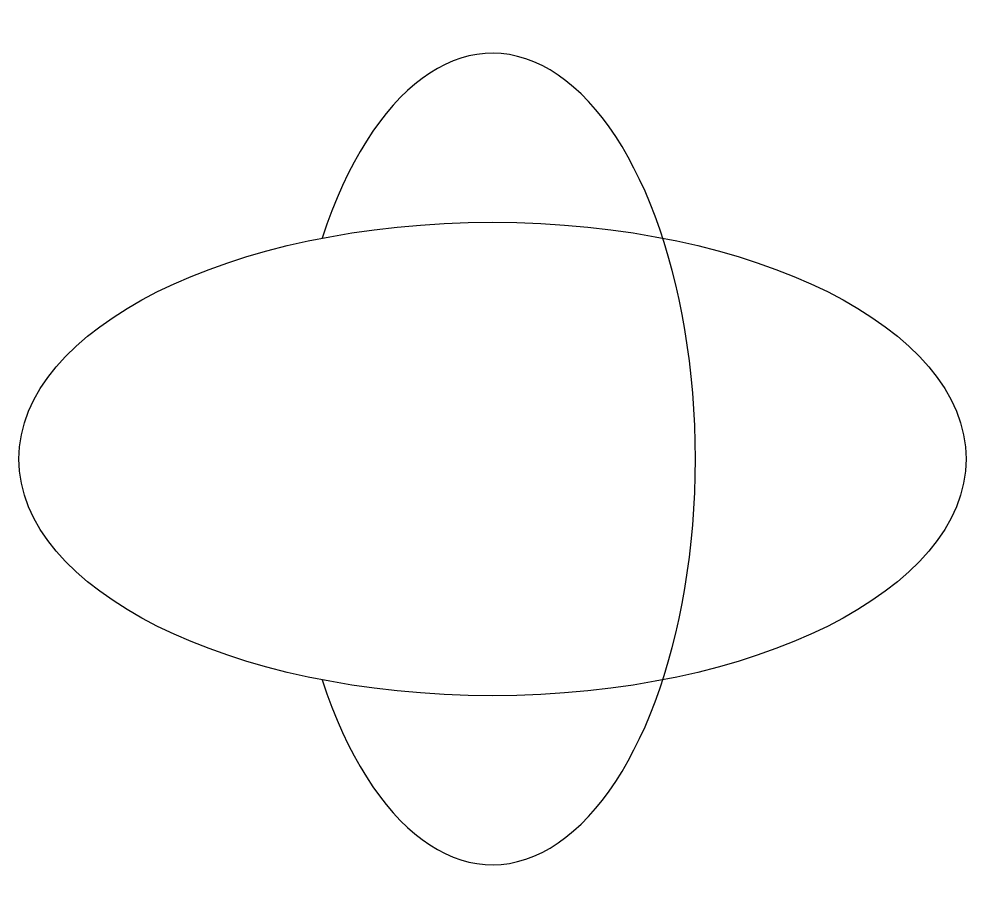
# Model space of a CAD drawing. Header units: millimetres. Extents: x 1 to 29, y -3 to 23.
import ezdxf

# ---------------------------------------------------------------- set-up
doc = ezdxf.new("R2010")
doc.units = ezdxf.units.MM
doc.layers.get('0').update_dxf_attribs({"lineweight": 25})

msp = doc.modelspace()

# ---------------------------------------------------------------- linework, layer by layer
msp.add_ellipse((15, 10), major_axis=(0, 12), ratio=0.5, start_param=2.146388, end_param=7.27839)
msp.add_ellipse((15, 10), major_axis=(14, 0), ratio=0.5)

doc.saveas('drawing.dxf')
